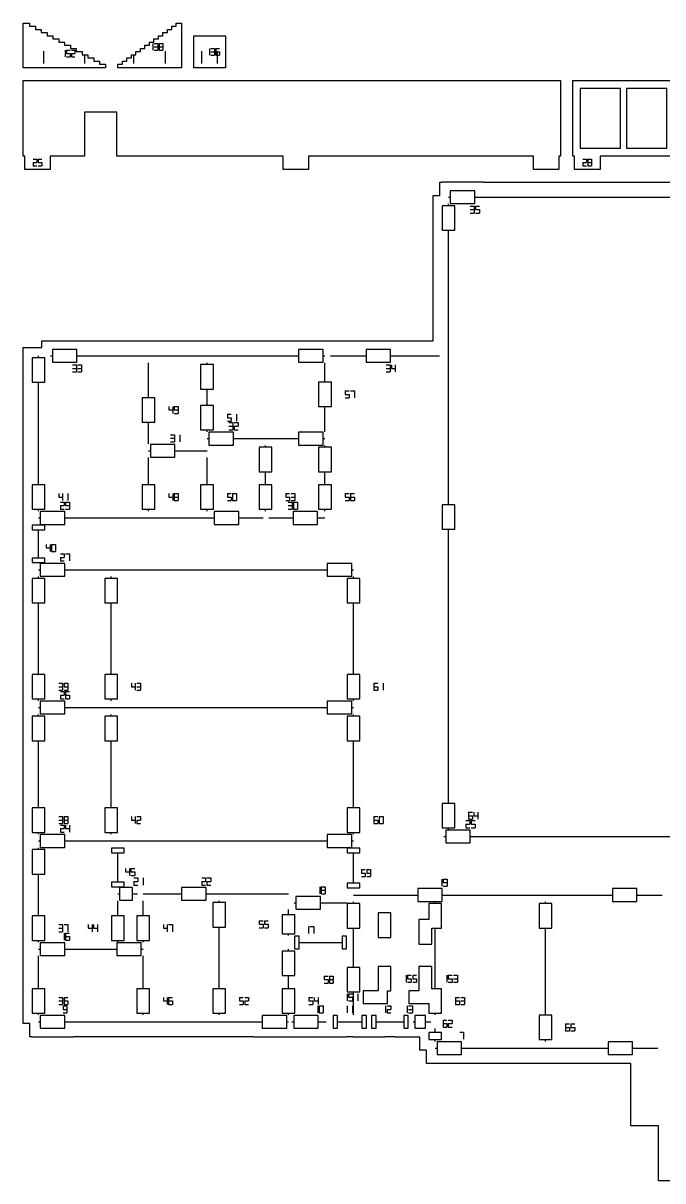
# Model space of a CAD drawing. Header units: millimetres. Extents: x 8 to 598, y 8 to 294.
# Drawn here: x 8 to 162.4, y 14.4 to 293.7 of the extents above; entities that cross this region are included whole.
import ezdxf

# ---------------------------------------------------------------- set-up
doc = ezdxf.new("R2010")
doc.units = ezdxf.units.MM
for name, color, linetype in [('CUT', 1, 'Continuous'), ('ENGRAVE', 5, 'Continuous'), ('LABELS', 8, 'Continuous')]:
    doc.layers.add(name, color=color, linetype=linetype)

msp = doc.modelspace()

# ---------------------------------------------------------------- linework, layer by layer
at = {"layer": 'CUT'}
for points in [[(8, 282.89), (8, 293.71), (9.56, 293.71), (9.56, 292.94), (10.97, 292.94), (10.97, 292.18), (12.37, 292.18), (12.37, 291.42), (13.78, 291.42), (13.78, 290.66), (15.19, 290.66), (15.19, 289.9), (16.6, 289.9), (16.6, 289.13), (18.01, 289.13), (18.01, 288.37), (19.42, 288.37), (19.42, 287.61), (20.82, 287.61), (20.82, 286.85), (22.23, 286.85), (22.23, 286.09), (23.64, 286.09), (23.64, 285.32), (25.05, 285.32), (25.05, 284.56), (26.46, 284.56), (26.46, 283.8), (27.87, 283.8), (27.87, 282.89)], [(31.95, 283.8), (31.95, 284.56), (33.04, 284.56), (33.04, 285.32), (34.12, 285.32), (34.12, 286.09), (35.21, 286.09), (35.21, 286.85), (36.29, 286.85), (36.29, 287.61), (37.37, 287.61), (37.37, 288.37), (38.46, 288.37), (38.46, 289.13), (39.54, 289.13), (39.54, 289.9), (40.63, 289.9), (40.63, 290.66), (41.71, 290.66), (41.71, 291.42), (42.8, 291.42), (42.8, 292.18), (43.88, 292.18), (43.88, 292.94), (44.97, 292.94), (44.97, 293.71), (46.2, 293.71), (46.2, 282.89), (30.87, 282.89), (30.87, 283.8)], [(56.81, 282.89), (49.2, 282.89), (49.2, 290.66), (56.81, 290.66)], [(137.68, 261.58), (137.28, 261.58), (137.28, 258.4), (131.13, 258.4), (131.13, 261.58), (76.89, 261.58), (76.89, 258.4), (70.74, 258.4), (70.74, 261.58), (30.61, 261.58), (30.61, 272.25), (22.78, 272.25), (22.78, 261.58), (14.55, 261.58), (14.55, 258.4), (8.4, 258.4), (8.4, 261.58), (8, 261.58), (8, 279.89), (137.68, 279.89)], [(220.88, 279.89), (220.88, 261.58), (220.48, 261.58), (220.48, 258.4), (214.33, 258.4), (214.33, 261.58), (147.23, 261.58), (147.23, 258.4), (141.08, 258.4), (141.08, 261.58), (140.68, 261.58), (140.68, 279.89)], [(152.14, 277.94), (142.43, 277.94), (142.43, 263.53), (152.14, 263.53)], [(163.31, 263.53), (163.31, 277.94), (153.59, 277.94), (153.59, 263.53)], [(111.08, 253.25), (111.08, 250.18), (116.98, 250.18), (116.98, 253.25)], [(112.17, 249.63), (109.09, 249.63), (109.09, 243.73), (112.17, 243.73)], [(13.23, 212.97), (10.15, 212.97), (10.15, 207.07), (13.23, 207.07)], [(15.06, 214.95), (15.06, 211.88), (20.96, 211.88), (20.96, 214.95)], [(74.49, 214.95), (74.49, 211.88), (80.39, 211.88), (80.39, 214.95)], [(90.76, 214.95), (90.76, 211.88), (96.66, 211.88), (96.66, 214.95)], [(53.92, 211.33), (50.84, 211.33), (50.84, 205.43), (53.92, 205.43)], [(82.38, 207.1), (79.3, 207.1), (79.3, 201.2), (82.38, 201.2)], [(36.75, 203.33), (36.75, 197.43), (39.82, 197.43), (39.82, 203.33)], [(50.84, 201.46), (50.84, 195.56), (53.92, 195.56), (53.92, 201.46)], [(58.73, 195.01), (52.83, 195.01), (52.83, 191.93), (58.73, 191.93)], [(74.49, 195.01), (74.49, 191.93), (80.39, 191.93), (80.39, 195.01)], [(38.73, 192.08), (38.73, 189), (44.63, 189), (44.63, 192.08)], [(64.94, 191.38), (64.94, 185.48), (68.01, 185.48), (68.01, 191.38)], [(79.3, 191.38), (79.3, 185.48), (82.38, 185.48), (82.38, 191.38)], [(10.15, 182.31), (10.15, 176.41), (13.23, 176.41), (13.23, 182.31)], [(39.82, 182.31), (36.75, 182.31), (36.75, 176.41), (39.82, 176.41)], [(53.92, 182.31), (50.84, 182.31), (50.84, 176.41), (53.92, 176.41)], [(68.01, 182.31), (64.94, 182.31), (64.94, 176.41), (68.01, 176.41)], [(82.38, 182.31), (79.3, 182.31), (79.3, 176.41), (82.38, 176.41)], [(109.09, 177.53), (109.09, 171.63), (112.17, 171.63), (112.17, 177.53)], [(12.14, 175.86), (12.14, 172.78), (18.04, 172.78), (18.04, 175.86)], [(54.12, 175.86), (54.12, 172.78), (60.02, 172.78), (60.02, 175.86)], [(73.14, 175.86), (73.14, 172.78), (79.04, 172.78), (79.04, 175.86)], [(10.15, 172.58), (10.15, 171.48), (13.23, 171.48), (13.23, 172.58)], [(13.23, 164.66), (10.15, 164.66), (10.15, 163.56), (13.23, 163.56)], [(18.04, 163.36), (12.14, 163.36), (12.14, 160.28), (18.04, 160.28)], [(81.4, 163.36), (81.4, 160.28), (87.3, 160.28), (87.3, 163.36)], [(10.15, 159.73), (10.15, 153.83), (13.23, 153.83), (13.23, 159.73)], [(27.7, 159.73), (27.7, 153.83), (30.78, 153.83), (30.78, 159.73)], [(89.29, 159.73), (86.22, 159.73), (86.22, 153.83), (89.29, 153.83)], [(10.15, 136.56), (10.15, 130.66), (13.23, 130.66), (13.23, 136.56)], [(27.7, 136.56), (27.7, 130.66), (30.78, 130.66), (30.78, 136.56)], [(89.29, 136.56), (86.22, 136.56), (86.22, 130.66), (89.29, 130.66)], [(12.14, 130.11), (12.14, 127.03), (18.04, 127.03), (18.04, 130.11)], [(81.4, 130.11), (81.4, 127.03), (87.3, 127.03), (87.3, 130.11)], [(10.15, 126.48), (10.15, 120.58), (13.23, 120.58), (13.23, 126.48)], [(27.7, 126.48), (27.7, 120.58), (30.78, 120.58), (30.78, 126.48)], [(86.22, 126.48), (86.22, 120.58), (89.29, 120.58), (89.29, 126.48)], [(13.23, 104.38), (10.15, 104.38), (10.15, 98.48), (13.23, 98.48)], [(30.78, 104.38), (27.7, 104.38), (27.7, 98.48), (30.78, 98.48)], [(86.22, 104.38), (86.22, 98.48), (89.29, 98.48), (89.29, 104.38)], [(112.17, 105.44), (109.09, 105.44), (109.09, 99.54), (112.17, 99.54)], [(12.14, 97.93), (12.14, 94.85), (18.04, 94.85), (18.04, 97.93)], [(81.4, 97.93), (81.4, 94.85), (87.3, 94.85), (87.3, 97.93)], [(110.01, 98.99), (110.01, 95.92), (115.91, 95.92), (115.91, 98.99)], [(10.15, 94.3), (10.15, 88.4), (13.23, 88.4), (13.23, 94.3)], [(29.3, 94.65), (29.3, 93.55), (32.37, 93.55), (32.37, 94.65)], [(86.22, 94.65), (86.22, 93.55), (89.29, 93.55), (89.29, 94.65)], [(29.3, 86.46), (29.3, 85.36), (32.37, 85.36), (32.37, 86.46)], [(31.29, 85.16), (31.29, 82.09), (34.37, 82.09), (34.37, 85.16)], [(46.25, 85.16), (46.25, 82.09), (52.15, 82.09), (52.15, 85.16)], [(86.22, 86.19), (86.22, 85.09), (89.29, 85.09), (89.29, 86.19)], [(109.14, 84.89), (103.24, 84.89), (103.24, 81.82), (109.14, 81.82)], [(156.14, 84.89), (150.24, 84.89), (150.24, 81.82), (156.14, 81.82)], [(53.77, 81.54), (53.77, 75.64), (56.84, 75.64), (56.84, 81.54)], [(73.84, 83.03), (73.84, 79.96), (79.74, 79.96), (79.74, 83.03)], [(89.29, 81.27), (86.22, 81.27), (86.22, 75.37), (89.29, 75.37)], [(108.97, 81.27), (105.9, 81.27), (105.9, 77.41), (103.53, 77.41), (103.53, 71.51), (106.6, 71.51), (106.6, 75.37), (108.97, 75.37)], [(132.5, 81.27), (132.5, 75.37), (135.57, 75.37), (135.57, 81.27)], [(13.23, 78.31), (10.15, 78.31), (10.15, 72.41), (13.23, 72.41)], [(29.3, 78.31), (29.3, 72.41), (32.37, 72.41), (32.37, 78.31)], [(38.49, 78.31), (35.42, 78.31), (35.42, 72.41), (38.49, 72.41)], [(73.6, 78.61), (70.52, 78.61), (70.52, 74.01), (73.6, 74.01)], [(93.67, 79.03), (93.67, 73.13), (96.74, 73.13), (96.74, 79.03)], [(73.49, 73.46), (73.49, 70.38), (74.59, 70.38), (74.59, 73.46)], [(84.96, 73.46), (84.96, 70.38), (86.06, 70.38), (86.06, 73.46)], [(12.14, 71.86), (12.14, 68.79), (18.04, 68.79), (18.04, 71.86)], [(30.6, 71.86), (30.6, 68.79), (36.5, 68.79), (36.5, 71.86)], [(70.52, 69.83), (70.52, 63.93), (73.6, 63.93), (73.6, 69.83)], [(86.22, 65.89), (86.22, 59.99), (89.29, 59.99), (89.29, 65.89)], [(96.74, 60.21), (96.74, 66.11), (93.67, 66.11), (93.67, 60.22), (90.07, 60.22), (90.07, 57.15), (95.97, 57.15), (95.97, 60.21)], [(101.12, 60.22), (101.12, 57.15), (105.9, 57.15), (105.9, 54.86), (108.97, 54.86), (108.97, 60.76), (106.6, 60.76), (106.6, 66.11), (103.53, 66.11), (103.53, 60.22)], [(10.15, 60.76), (10.15, 54.86), (13.23, 54.86), (13.23, 60.76)], [(35.42, 60.76), (35.42, 54.86), (38.49, 54.86), (38.49, 60.76)], [(53.77, 60.76), (53.77, 54.86), (56.84, 54.86), (56.84, 60.76)], [(73.6, 60.76), (70.52, 60.76), (70.52, 54.86), (73.6, 54.86)], [(12.14, 54.31), (12.14, 51.23), (18.04, 51.23), (18.04, 54.31)], [(65.71, 54.31), (65.71, 51.23), (71.61, 51.23), (71.61, 54.31)], [(73.31, 54.31), (73.31, 51.23), (79.21, 51.23), (79.21, 54.31)], [(82.8, 54.31), (82.8, 51.23), (83.9, 51.23), (83.9, 54.31)], [(89.75, 54.31), (89.75, 51.23), (90.85, 51.23), (90.85, 54.31)], [(92.11, 54.31), (92.11, 51.23), (93.21, 51.23), (93.21, 54.31)], [(100.95, 54.31), (99.85, 54.31), (99.85, 51.23), (100.95, 51.23)], [(102.57, 54.31), (102.57, 51.23), (105.12, 51.23), (105.12, 54.31)], [(132.5, 54.37), (132.5, 48.47), (135.57, 48.47), (135.57, 54.37)], [(105.9, 50.17), (105.9, 48.47), (108.97, 48.47), (108.97, 50.17)], [(113.79, 47.92), (107.89, 47.92), (107.89, 44.85), (113.79, 44.85)], [(155.08, 47.92), (149.18, 47.92), (149.18, 44.85), (155.08, 44.85)]]:
    msp.add_lwpolyline(points, close=True, dxfattribs=at)
msp.add_lwpolyline([(177.71, 14.4), (161.35, 14.4), (161.35, 27.69), (154.7, 27.69), (154.7, 42.7), (147.03, 42.7), (147.03, 42.72), (115.94, 42.72), (115.94, 42.7), (105.74, 42.7), (105.74, 42.72), (105.36, 42.72), (105.36, 45.95), (103.77, 45.95), (103.77, 46.32), (103.75, 46.32), (103.75, 49.08), (97.7, 49.08), (97.7, 49.11), (95.36, 49.11), (95.36, 49.08), (87.6, 49.08), (87.6, 49.11), (86.05, 49.11), (86.05, 49.08), (63.56, 49.08), (63.56, 49.11), (20.19, 49.11), (20.19, 49.08), (9.99, 49.08), (9.99, 49.11), (9.61, 49.11), (9.61, 52.33), (8.03, 52.33), (8.03, 52.71), (8, 52.71), (8, 62.91), (8.03, 62.91), (8.03, 70.26), (8, 70.26), (8, 80.46), (8.03, 80.46), (8.03, 86.25), (8, 86.25), (8, 96.33), (8, 96.45), (8, 106.53), (8.03, 106.53), (8.03, 118.43), (8, 118.43), (8, 128.51), (8, 128.63), (8, 138.71), (8.03, 138.71), (8.03, 151.68), (8, 151.68), (8, 166.81), (8.03, 166.81), (8.03, 169.33), (8, 169.33), (8, 184.46), (8.03, 184.46), (8.03, 204.92), (8, 204.92), (8, 215.12), (8.03, 215.12), (8.03, 215.49), (12.54, 215.49), (12.54, 217.08), (12.91, 217.08), (12.91, 217.1), (23.11, 217.1), (23.11, 217.08), (72.34, 217.08), (72.34, 217.1), (82.54, 217.1), (82.54, 217.08), (88.61, 217.08), (88.61, 217.1), (98.81, 217.1), (98.81, 217.08), (106.97, 217.08), (106.97, 241.58), (106.94, 241.58), (106.94, 251.78), (106.97, 251.78), (106.97, 252.15), (108.55, 252.15), (108.55, 255.38), (108.93, 255.38), (108.93, 255.4), (119.13, 255.4), (119.13, 255.38), (169.36, 255.38)], dxfattribs=at)
at = {"layer": 'ENGRAVE'}
for points in [[(13, 283.96), (13, 286.96)], [(22.86, 283.96), (22.86, 286.01)], [(34.74, 283.96), (34.74, 286.01)], [(42.33, 283.96), (42.33, 286.96)], [(51.14, 283.96), (51.14, 286.96)], [(54.87, 283.96), (54.87, 286.96)], [(110.63, 251.72), (111, 251.72)], [(117.05, 251.72), (171.44, 251.72)], [(110.63, 249.7), (110.63, 250.08)], [(110.63, 177.61), (110.63, 243.65)], [(11.69, 213.04), (11.69, 213.42)], [(14.61, 213.42), (14.99, 213.42)], [(21.04, 213.42), (74.41, 213.42)], [(80.46, 213.42), (80.84, 213.42)], [(82.17, 213.42), (90.68, 213.42)], [(96.73, 213.42), (108.5, 213.42)], [(38.28, 203.4), (38.28, 211.78)], [(52.38, 211.4), (52.38, 211.78)], [(80.84, 207.17), (80.84, 211.78)], [(11.69, 182.38), (11.69, 206.99)], [(52.38, 201.53), (52.38, 205.35)], [(80.84, 195.11), (80.84, 201.12)], [(38.28, 192.18), (38.28, 197.35)], [(52.38, 195.11), (52.38, 195.48)], [(52.38, 193.47), (52.76, 193.47)], [(58.81, 193.47), (74.41, 193.47)], [(80.46, 193.47), (80.84, 193.47)], [(38.28, 190.54), (38.66, 190.54)], [(44.71, 190.54), (52.38, 190.54)], [(66.48, 191.46), (66.48, 191.83)], [(80.84, 191.46), (80.84, 191.83)], [(38.28, 182.38), (38.28, 188.9)], [(52.38, 182.38), (52.38, 188.9)], [(66.48, 182.38), (66.48, 185.41)], [(80.84, 182.38), (80.84, 185.41)], [(11.69, 175.96), (11.69, 176.33)], [(38.28, 175.96), (38.28, 176.33)], [(52.38, 175.96), (52.38, 176.33)], [(66.48, 175.96), (66.48, 176.33)], [(80.84, 175.96), (80.84, 176.33)], [(11.69, 174.32), (12.06, 174.32)], [(18.11, 174.32), (54.04, 174.32)], [(60.09, 174.32), (65.95, 174.32)], [(67.27, 174.32), (73.06, 174.32)], [(79.11, 174.32), (80.84, 174.32)], [(11.69, 164.73), (11.69, 171.41)], [(110.63, 105.52), (110.63, 171.56)], [(11.69, 161.82), (12.06, 161.82)], [(11.69, 159.81), (11.69, 160.18)], [(18.11, 161.82), (81.33, 161.82)], [(29.24, 159.81), (29.24, 160.18)], [(87.38, 161.82), (87.75, 161.82)], [(87.75, 159.81), (87.75, 160.18)], [(11.69, 136.63), (11.69, 153.76)], [(29.24, 136.63), (29.24, 153.76)], [(87.75, 136.63), (87.75, 153.76)], [(11.69, 130.21), (11.69, 130.58)], [(11.69, 128.57), (12.06, 128.57)], [(18.11, 128.57), (81.33, 128.57)], [(29.24, 130.21), (29.24, 130.58)], [(87.38, 128.57), (87.75, 128.57)], [(87.75, 130.21), (87.75, 130.58)], [(11.69, 126.56), (11.69, 126.93)], [(29.24, 126.56), (29.24, 126.93)], [(87.75, 126.56), (87.75, 126.93)], [(11.69, 104.45), (11.69, 120.51)], [(29.24, 104.45), (29.24, 120.51)], [(87.75, 104.45), (87.75, 120.51)], [(11.69, 98.03), (11.69, 98.4)], [(29.24, 98.03), (29.24, 98.4)], [(87.75, 98.03), (87.75, 98.4)], [(110.63, 99.09), (110.63, 99.47)], [(11.69, 96.39), (12.06, 96.39)], [(18.11, 96.39), (81.33, 96.39)], [(87.38, 96.39), (87.75, 96.39)], [(109.56, 97.45), (109.94, 97.45)], [(115.99, 97.45), (172.28, 97.45)], [(11.69, 94.38), (11.69, 94.75)], [(30.84, 86.54), (30.84, 93.48)], [(87.75, 86.27), (87.75, 93.48)], [(11.69, 78.39), (11.69, 88.33)], [(30.84, 83.62), (31.21, 83.62)], [(30.84, 78.39), (30.84, 81.99)], [(34.45, 83.62), (35.62, 83.62)], [(36.95, 83.62), (46.18, 83.62)], [(36.95, 78.39), (36.95, 81.99)], [(52.23, 83.62), (72.06, 83.62)], [(55.31, 81.61), (55.31, 81.99)], [(73.39, 81.5), (73.77, 81.5)], [(79.82, 81.5), (86.16, 81.5)], [(87.75, 83.36), (103.17, 83.36)], [(87.75, 81.34), (87.75, 81.72)], [(107.44, 81.34), (107.44, 81.72)], [(109.22, 83.36), (150.16, 83.36)], [(134.03, 81.34), (134.03, 81.72)], [(156.21, 83.36), (162.23, 83.36)], [(72.06, 78.68), (72.06, 79.86)], [(55.31, 60.83), (55.31, 75.56)], [(72.06, 73.56), (72.06, 73.93)], [(87.75, 65.96), (87.75, 75.29)], [(107.44, 60.83), (107.44, 75.29)], [(134.03, 54.45), (134.03, 75.29)], [(11.69, 71.96), (11.69, 72.34)], [(11.69, 70.32), (12.06, 70.32)], [(18.11, 70.32), (30.53, 70.32)], [(30.84, 71.96), (30.84, 72.34)], [(36.58, 70.32), (36.95, 70.32)], [(36.95, 71.96), (36.95, 72.34)], [(72.06, 69.91), (72.06, 70.28)], [(74.67, 71.92), (84.88, 71.92)], [(11.69, 60.83), (11.69, 68.69)], [(36.95, 60.83), (36.95, 68.69)], [(72.06, 60.83), (72.06, 63.86)], [(87.75, 54.41), (87.75, 59.91)], [(11.69, 54.41), (11.69, 54.78)], [(36.95, 54.41), (36.95, 54.78)], [(55.31, 54.41), (55.31, 54.78)], [(72.06, 54.41), (72.06, 54.78)], [(107.44, 54.41), (107.44, 54.78)], [(11.69, 52.77), (12.06, 52.77)], [(18.11, 52.77), (65.64, 52.77)], [(71.69, 52.77), (72.06, 52.77)], [(72.86, 52.77), (73.24, 52.77)], [(79.29, 52.77), (81.11, 52.77)], [(83.98, 52.77), (89.67, 52.77)], [(93.29, 52.77), (99.78, 52.77)], [(102.12, 52.77), (102.49, 52.77)], [(105.2, 52.77), (106.37, 52.77)], [(107.44, 50.25), (107.44, 51.13)], [(107.44, 48.02), (107.44, 48.4)], [(134.03, 48.02), (134.03, 48.4)], [(107.44, 46.39), (107.81, 46.39)], [(113.86, 46.39), (149.11, 46.39)], [(155.16, 46.39), (161.16, 46.39)]]:
    msp.add_lwpolyline(points, dxfattribs=at)
at = {"layer": 'LABELS'}
for points in [[(39.29, 288.76), (39.29, 287.96)], [(39.29, 287.96), (39.29, 287.16)], [(39.61, 288.76), (40.49, 288.76)], [(39.61, 287.96), (40.49, 287.96)], [(40.49, 288.76), (40.49, 287.96)], [(40.49, 287.96), (40.49, 287.16)], [(40.81, 288.76), (41.69, 288.76)], [(40.81, 288.76), (40.81, 287.96)], [(40.81, 287.96), (40.81, 287.16)], [(40.81, 287.96), (41.69, 287.96)], [(41.69, 288.76), (41.69, 287.96)], [(41.69, 287.96), (41.69, 287.16)], [(18.11, 287.16), (18.11, 286.36)], [(18.11, 286.36), (18.11, 285.56)], [(18.43, 287.16), (19.31, 287.16)], [(18.43, 287.16), (18.43, 286.36)], [(18.43, 286.36), (19.31, 286.36)], [(18.43, 285.56), (19.31, 285.56)], [(19.31, 286.36), (19.31, 285.56)], [(19.63, 287.16), (20.51, 287.16)], [(19.63, 286.36), (20.51, 286.36)], [(19.63, 286.36), (19.63, 285.56)], [(19.63, 285.56), (20.51, 285.56)], [(20.51, 287.16), (20.51, 286.36)], [(39.61, 287.16), (40.49, 287.16)], [(40.81, 287.16), (41.69, 287.16)], [(52.99, 287.57), (52.99, 286.77)], [(52.99, 286.77), (52.99, 285.97)], [(53.31, 287.57), (54.19, 287.57)], [(53.31, 286.77), (54.19, 286.77)], [(53.31, 285.97), (54.19, 285.97)], [(54.19, 287.57), (54.19, 286.77)], [(54.19, 286.77), (54.19, 285.97)], [(54.51, 287.57), (55.39, 287.57)], [(54.51, 287.57), (54.51, 286.77)], [(54.51, 286.77), (55.39, 286.77)], [(54.51, 286.77), (54.51, 285.97)], [(54.51, 285.97), (55.39, 285.97)], [(55.39, 286.77), (55.39, 285.97)], [(10.43, 260.87), (11.31, 260.87)], [(10.43, 260.07), (11.31, 260.07)], [(10.43, 260.07), (10.43, 259.27)], [(11.31, 260.87), (11.31, 260.07)], [(11.63, 260.87), (12.52, 260.87)], [(11.63, 260.87), (11.63, 260.07)], [(11.63, 260.07), (12.52, 260.07)], [(12.52, 260.07), (12.52, 259.27)], [(143.11, 260.87), (143.99, 260.87)], [(143.11, 260.07), (143.99, 260.07)], [(143.11, 260.07), (143.11, 259.27)], [(143.99, 260.87), (143.99, 260.07)], [(144.31, 260.87), (145.19, 260.87)], [(144.31, 260.87), (144.31, 260.07)], [(144.31, 260.07), (144.31, 259.27)], [(144.31, 260.07), (145.19, 260.07)], [(145.19, 260.87), (145.19, 260.07)], [(145.19, 260.07), (145.19, 259.27)], [(10.43, 259.27), (11.31, 259.27)], [(11.63, 259.27), (12.52, 259.27)], [(143.11, 259.27), (143.99, 259.27)], [(144.31, 259.27), (145.19, 259.27)], [(115.92, 249.57), (116.86, 249.57)], [(115.92, 248.72), (116.86, 248.72)], [(116.86, 249.57), (116.86, 248.72)], [(116.86, 248.72), (116.86, 247.87)], [(117.2, 249.57), (118.13, 249.57)], [(117.2, 249.57), (117.2, 248.72)], [(117.2, 248.72), (118.13, 248.72)], [(118.13, 248.72), (118.13, 247.87)], [(115.92, 247.87), (116.86, 247.87)], [(117.2, 247.87), (118.13, 247.87)], [(19.91, 211.27), (20.84, 211.27)], [(19.91, 210.42), (20.84, 210.42)], [(19.91, 209.57), (20.84, 209.57)], [(20.84, 211.27), (20.84, 210.42)], [(20.84, 210.42), (20.84, 209.57)], [(21.18, 211.27), (22.12, 211.27)], [(21.18, 210.42), (22.12, 210.42)], [(21.18, 209.57), (22.12, 209.57)], [(22.12, 211.27), (22.12, 210.42)], [(22.12, 210.42), (22.12, 209.57)], [(95.6, 211.27), (96.54, 211.27)], [(95.6, 210.42), (96.54, 210.42)], [(95.6, 209.57), (96.54, 209.57)], [(96.54, 211.27), (96.54, 210.42)], [(96.54, 210.42), (96.54, 209.57)], [(96.88, 211.27), (96.88, 210.42)], [(96.88, 210.42), (97.81, 210.42)], [(97.81, 211.27), (97.81, 210.42)], [(97.81, 210.42), (97.81, 209.57)], [(85.73, 205), (86.67, 205)], [(85.73, 205), (85.73, 204.15)], [(85.73, 204.15), (86.67, 204.15)], [(86.67, 204.15), (86.67, 203.3)], [(87.01, 205), (87.94, 205)], [(87.94, 205), (87.94, 204.15)], [(87.94, 204.15), (87.94, 203.3)], [(43.18, 201.23), (43.18, 200.38)], [(44.11, 201.23), (44.11, 200.38)], [(44.45, 201.23), (45.39, 201.23)], [(44.45, 201.23), (44.45, 200.38)], [(45.39, 201.23), (45.39, 200.38)], [(85.73, 203.3), (86.67, 203.3)], [(43.18, 200.38), (44.11, 200.38)], [(44.11, 200.38), (44.11, 199.53)], [(44.45, 200.38), (45.39, 200.38)], [(44.45, 199.53), (45.39, 199.53)], [(45.39, 200.38), (45.39, 199.53)], [(57.28, 199.36), (58.21, 199.36)], [(57.28, 199.36), (57.28, 198.51)], [(57.28, 198.51), (58.21, 198.51)], [(58.21, 198.51), (58.21, 197.66)], [(59.49, 199.36), (59.49, 198.51)], [(59.49, 198.51), (59.49, 197.66)], [(57.28, 197.66), (58.21, 197.66)], [(57.68, 197.32), (58.61, 197.32)], [(57.68, 196.47), (58.61, 196.47)], [(57.68, 195.62), (58.61, 195.62)], [(58.61, 197.32), (58.61, 196.47)], [(58.61, 196.47), (58.61, 195.62)], [(58.95, 197.32), (59.89, 197.32)], [(58.95, 196.47), (59.89, 196.47)], [(58.95, 196.47), (58.95, 195.62)], [(58.95, 195.62), (59.89, 195.62)], [(59.89, 197.32), (59.89, 196.47)], [(43.58, 194.39), (44.51, 194.39)], [(43.58, 193.54), (44.51, 193.54)], [(44.51, 194.39), (44.51, 193.54)], [(44.51, 193.54), (44.51, 192.69)], [(45.79, 194.39), (45.79, 193.54)], [(45.79, 193.54), (45.79, 192.69)], [(43.58, 192.69), (44.51, 192.69)], [(16.58, 180.21), (16.58, 179.36)], [(16.58, 179.36), (17.52, 179.36)], [(17.52, 180.21), (17.52, 179.36)], [(17.52, 179.36), (17.52, 178.51)], [(18.79, 180.21), (18.79, 179.36)], [(18.79, 179.36), (18.79, 178.51)], [(43.18, 180.21), (43.18, 179.36)], [(43.18, 179.36), (44.11, 179.36)], [(44.11, 180.21), (44.11, 179.36)], [(44.11, 179.36), (44.11, 178.51)], [(44.45, 180.21), (45.39, 180.21)], [(44.45, 180.21), (44.45, 179.36)], [(44.45, 179.36), (44.45, 178.51)], [(44.45, 179.36), (45.39, 179.36)], [(45.39, 180.21), (45.39, 179.36)], [(45.39, 179.36), (45.39, 178.51)], [(57.28, 180.21), (58.21, 180.21)], [(57.28, 180.21), (57.28, 179.36)], [(57.28, 179.36), (58.21, 179.36)], [(58.21, 179.36), (58.21, 178.51)], [(58.55, 180.21), (59.49, 180.21)], [(58.55, 180.21), (58.55, 179.36)], [(58.55, 179.36), (58.55, 178.51)], [(59.49, 180.21), (59.49, 179.36)], [(59.49, 179.36), (59.49, 178.51)], [(71.37, 180.21), (72.31, 180.21)], [(71.37, 180.21), (71.37, 179.36)], [(71.37, 179.36), (72.31, 179.36)], [(72.31, 179.36), (72.31, 178.51)], [(72.65, 180.21), (73.58, 180.21)], [(72.65, 179.36), (73.58, 179.36)], [(73.58, 180.21), (73.58, 179.36)], [(73.58, 179.36), (73.58, 178.51)], [(85.73, 180.21), (86.67, 180.21)], [(85.73, 180.21), (85.73, 179.36)], [(85.73, 179.36), (86.67, 179.36)], [(86.67, 179.36), (86.67, 178.51)], [(87.01, 180.21), (87.94, 180.21)], [(87.01, 180.21), (87.01, 179.36)], [(87.01, 179.36), (87.94, 179.36)], [(87.01, 179.36), (87.01, 178.51)], [(87.94, 179.36), (87.94, 178.51)], [(16.98, 178.17), (17.92, 178.17)], [(16.98, 177.32), (17.92, 177.32)], [(16.98, 177.32), (16.98, 176.47)], [(16.98, 176.47), (17.92, 176.47)], [(17.92, 178.17), (17.92, 177.32)], [(18.26, 178.17), (19.19, 178.17)], [(18.26, 178.17), (18.26, 177.32)], [(18.26, 177.32), (19.19, 177.32)], [(18.26, 176.47), (19.19, 176.47)], [(19.19, 178.17), (19.19, 177.32)], [(19.19, 177.32), (19.19, 176.47)], [(44.45, 178.51), (45.39, 178.51)], [(57.28, 178.51), (58.21, 178.51)], [(58.55, 178.51), (59.49, 178.51)], [(71.37, 178.51), (72.31, 178.51)], [(71.98, 178.17), (72.92, 178.17)], [(71.98, 177.32), (72.92, 177.32)], [(71.98, 176.47), (72.92, 176.47)], [(72.65, 178.51), (73.58, 178.51)], [(72.92, 178.17), (72.92, 177.32)], [(72.92, 177.32), (72.92, 176.47)], [(73.26, 178.17), (74.19, 178.17)], [(73.26, 178.17), (73.26, 177.32)], [(73.26, 177.32), (73.26, 176.47)], [(73.26, 176.47), (74.19, 176.47)], [(74.19, 178.17), (74.19, 177.32)], [(74.19, 177.32), (74.19, 176.47)], [(85.73, 178.51), (86.67, 178.51)], [(87.01, 178.51), (87.94, 178.51)], [(13.58, 167.96), (13.58, 167.11)], [(14.52, 167.96), (14.52, 167.11)], [(14.86, 167.96), (15.79, 167.96)], [(14.86, 167.96), (14.86, 167.11)], [(15.79, 167.96), (15.79, 167.11)], [(13.58, 167.11), (14.52, 167.11)], [(14.52, 167.11), (14.52, 166.26)], [(14.86, 167.11), (14.86, 166.26)], [(14.86, 166.26), (15.79, 166.26)], [(15.79, 167.11), (15.79, 166.26)], [(16.98, 165.67), (17.92, 165.67)], [(16.98, 164.82), (17.92, 164.82)], [(16.98, 164.82), (16.98, 163.97)], [(17.92, 165.67), (17.92, 164.82)], [(18.26, 165.67), (19.19, 165.67)], [(19.19, 165.67), (19.19, 164.82)], [(19.19, 164.82), (19.19, 163.97)], [(16.98, 163.97), (17.92, 163.97)], [(16.58, 134.46), (17.52, 134.46)], [(17.52, 134.46), (17.52, 133.61)], [(17.86, 134.46), (18.79, 134.46)], [(17.86, 134.46), (17.86, 133.61)], [(18.79, 134.46), (18.79, 133.61)], [(34.14, 134.46), (34.14, 133.61)], [(35.07, 134.46), (35.07, 133.61)], [(35.41, 134.46), (36.35, 134.46)], [(36.35, 134.46), (36.35, 133.61)], [(92.65, 134.46), (93.58, 134.46)], [(92.65, 134.46), (92.65, 133.61)], [(94.86, 134.46), (94.86, 133.61)], [(16.58, 133.61), (17.52, 133.61)], [(16.58, 132.76), (17.52, 132.76)], [(16.98, 132.42), (17.92, 132.42)], [(16.98, 131.57), (17.92, 131.57)], [(16.98, 131.57), (16.98, 130.72)], [(17.52, 133.61), (17.52, 132.76)], [(17.86, 133.61), (18.79, 133.61)], [(17.86, 132.76), (18.79, 132.76)], [(17.92, 132.42), (17.92, 131.57)], [(18.26, 132.42), (19.19, 132.42)], [(18.26, 132.42), (18.26, 131.57)], [(18.26, 131.57), (19.19, 131.57)], [(18.26, 131.57), (18.26, 130.72)], [(18.79, 133.61), (18.79, 132.76)], [(19.19, 131.57), (19.19, 130.72)], [(34.14, 133.61), (35.07, 133.61)], [(35.07, 133.61), (35.07, 132.76)], [(35.41, 133.61), (36.35, 133.61)], [(35.41, 132.76), (36.35, 132.76)], [(36.35, 133.61), (36.35, 132.76)], [(92.65, 133.61), (93.58, 133.61)], [(92.65, 133.61), (92.65, 132.76)], [(92.65, 132.76), (93.58, 132.76)], [(93.58, 133.61), (93.58, 132.76)], [(94.86, 133.61), (94.86, 132.76)], [(16.98, 130.72), (17.92, 130.72)], [(18.26, 130.72), (19.19, 130.72)], [(16.58, 102.28), (17.52, 102.28)], [(16.58, 101.43), (17.52, 101.43)], [(16.58, 100.58), (17.52, 100.58)], [(17.52, 102.28), (17.52, 101.43)], [(17.52, 101.43), (17.52, 100.58)], [(17.86, 102.28), (18.79, 102.28)], [(17.86, 102.28), (17.86, 101.43)], [(17.86, 101.43), (17.86, 100.58)], [(17.86, 101.43), (18.79, 101.43)], [(17.86, 100.58), (18.79, 100.58)], [(18.79, 102.28), (18.79, 101.43)], [(18.79, 101.43), (18.79, 100.58)], [(34.14, 102.28), (34.14, 101.43)], [(34.14, 101.43), (35.07, 101.43)], [(35.07, 102.28), (35.07, 101.43)], [(35.07, 101.43), (35.07, 100.58)], [(35.41, 102.28), (36.35, 102.28)], [(35.41, 101.43), (36.35, 101.43)], [(35.41, 101.43), (35.41, 100.58)], [(35.41, 100.58), (36.35, 100.58)], [(36.35, 102.28), (36.35, 101.43)], [(92.65, 102.28), (93.58, 102.28)], [(92.65, 102.28), (92.65, 101.43)], [(92.65, 101.43), (93.58, 101.43)], [(92.65, 101.43), (92.65, 100.58)], [(92.65, 100.58), (93.58, 100.58)], [(93.58, 101.43), (93.58, 100.58)], [(93.92, 102.28), (94.86, 102.28)], [(93.92, 102.28), (93.92, 101.43)], [(93.92, 101.43), (93.92, 100.58)], [(93.92, 100.58), (94.86, 100.58)], [(94.86, 102.28), (94.86, 101.43)], [(94.86, 101.43), (94.86, 100.58)], [(114.86, 101.3), (115.79, 101.3)], [(115.52, 103.34), (116.46, 103.34)], [(115.52, 103.34), (115.52, 102.49)], [(115.52, 102.49), (116.46, 102.49)], [(115.52, 102.49), (115.52, 101.64)], [(115.52, 101.64), (116.46, 101.64)], [(115.79, 101.3), (115.79, 100.45)], [(116.13, 101.3), (117.07, 101.3)], [(116.13, 101.3), (116.13, 100.45)], [(116.46, 102.49), (116.46, 101.64)], [(116.8, 103.34), (116.8, 102.49)], [(116.8, 102.49), (117.73, 102.49)], [(117.73, 103.34), (117.73, 102.49)], [(117.73, 102.49), (117.73, 101.64)], [(16.98, 100.24), (17.92, 100.24)], [(16.98, 99.39), (17.92, 99.39)], [(16.98, 99.39), (16.98, 98.54)], [(16.98, 98.54), (17.92, 98.54)], [(17.92, 100.24), (17.92, 99.39)], [(18.26, 100.24), (18.26, 99.39)], [(18.26, 99.39), (19.19, 99.39)], [(19.19, 100.24), (19.19, 99.39)], [(19.19, 99.39), (19.19, 98.54)], [(114.86, 100.45), (115.79, 100.45)], [(114.86, 100.45), (114.86, 99.6)], [(114.86, 99.6), (115.79, 99.6)], [(116.13, 100.45), (117.07, 100.45)], [(116.13, 99.6), (117.07, 99.6)], [(117.07, 100.45), (117.07, 99.6)], [(32.73, 89.76), (32.73, 88.91)], [(33.67, 89.76), (33.67, 88.91)], [(34.01, 89.76), (34.94, 89.76)], [(34.01, 89.76), (34.01, 88.91)], [(89.65, 89.49), (90.58, 89.49)], [(89.65, 89.49), (89.65, 88.64)], [(90.92, 89.49), (91.86, 89.49)], [(90.92, 89.49), (90.92, 88.64)], [(91.86, 89.49), (91.86, 88.64)], [(32.73, 88.91), (33.67, 88.91)], [(33.67, 88.91), (33.67, 88.06)], [(34.01, 88.91), (34.94, 88.91)], [(34.01, 88.06), (34.94, 88.06)], [(34.73, 87.47), (35.66, 87.47)], [(34.73, 86.62), (35.66, 86.62)], [(34.73, 86.62), (34.73, 85.77)], [(34.94, 88.91), (34.94, 88.06)], [(35.66, 87.47), (35.66, 86.62)], [(36.94, 87.47), (36.94, 86.62)], [(36.94, 86.62), (36.94, 85.77)], [(51.1, 87.47), (52.03, 87.47)], [(51.1, 86.62), (52.03, 86.62)], [(51.1, 86.62), (51.1, 85.77)], [(52.03, 87.47), (52.03, 86.62)], [(52.37, 87.47), (53.31, 87.47)], [(52.37, 86.62), (53.31, 86.62)], [(52.37, 86.62), (52.37, 85.77)], [(53.31, 87.47), (53.31, 86.62)], [(89.65, 88.64), (90.58, 88.64)], [(89.65, 87.79), (90.58, 87.79)], [(90.58, 88.64), (90.58, 87.79)], [(90.92, 88.64), (91.86, 88.64)], [(90.92, 87.79), (91.86, 87.79)], [(91.86, 88.64), (91.86, 87.79)], [(109.02, 87.21), (109.02, 86.36)], [(109.36, 87.21), (110.3, 87.21)], [(109.36, 87.21), (109.36, 86.36)], [(110.3, 87.21), (110.3, 86.36)], [(34.73, 85.77), (35.66, 85.77)], [(51.1, 85.77), (52.03, 85.77)], [(52.37, 85.77), (53.31, 85.77)], [(79.62, 85.35), (79.62, 84.5)], [(79.62, 84.5), (79.62, 83.65)], [(79.96, 85.35), (80.9, 85.35)], [(79.96, 85.35), (79.96, 84.5)], [(79.96, 84.5), (79.96, 83.65)], [(79.96, 84.5), (80.9, 84.5)], [(80.9, 85.35), (80.9, 84.5)], [(80.9, 84.5), (80.9, 83.65)], [(109.02, 86.36), (109.02, 85.51)], [(109.36, 86.36), (110.3, 86.36)], [(109.36, 85.51), (110.3, 85.51)], [(110.3, 86.36), (110.3, 85.51)], [(79.96, 83.65), (80.9, 83.65)], [(16.58, 76.21), (17.52, 76.21)], [(17.52, 76.21), (17.52, 75.36)], [(17.86, 76.21), (18.79, 76.21)], [(18.79, 76.21), (18.79, 75.36)], [(23.73, 76.21), (23.73, 75.36)], [(24.67, 76.21), (24.67, 75.36)], [(25.01, 76.21), (25.01, 75.36)], [(25.94, 76.21), (25.94, 75.36)], [(41.85, 76.21), (41.85, 75.36)], [(42.78, 76.21), (42.78, 75.36)], [(43.12, 76.21), (44.06, 76.21)], [(44.06, 76.21), (44.06, 75.36)], [(64.96, 77.16), (65.89, 77.16)], [(64.96, 77.16), (64.96, 76.31)], [(64.96, 76.31), (65.89, 76.31)], [(64.96, 75.46), (65.89, 75.46)], [(65.89, 76.31), (65.89, 75.46)], [(66.23, 77.16), (67.17, 77.16)], [(66.23, 77.16), (66.23, 76.31)], [(66.23, 76.31), (67.17, 76.31)], [(66.23, 75.46), (67.17, 75.46)], [(67.17, 76.31), (67.17, 75.46)], [(76.87, 75.77), (76.87, 74.92)], [(77.21, 75.77), (78.15, 75.77)], [(78.15, 75.77), (78.15, 74.92)], [(16.58, 75.36), (17.52, 75.36)], [(16.58, 74.51), (17.52, 74.51)], [(17.52, 75.36), (17.52, 74.51)], [(17.92, 74.17), (17.92, 73.32)], [(17.92, 73.32), (17.92, 72.47)], [(18.26, 74.17), (19.19, 74.17)], [(18.26, 74.17), (18.26, 73.32)], [(18.26, 73.32), (19.19, 73.32)], [(18.26, 73.32), (18.26, 72.47)], [(18.79, 75.36), (18.79, 74.51)], [(19.19, 73.32), (19.19, 72.47)], [(23.73, 75.36), (24.67, 75.36)], [(24.67, 75.36), (24.67, 74.51)], [(25.01, 75.36), (25.94, 75.36)], [(25.94, 75.36), (25.94, 74.51)], [(41.85, 75.36), (42.78, 75.36)], [(42.78, 75.36), (42.78, 74.51)], [(44.06, 75.36), (44.06, 74.51)], [(76.87, 74.92), (76.87, 74.07)], [(78.15, 74.92), (78.15, 74.07)], [(18.26, 72.47), (19.19, 72.47)], [(80.65, 63.79), (81.58, 63.79)], [(80.65, 63.79), (80.65, 62.94)], [(80.65, 62.94), (81.58, 62.94)], [(80.65, 62.09), (81.58, 62.09)], [(81.58, 62.94), (81.58, 62.09)], [(81.92, 63.79), (82.86, 63.79)], [(81.92, 63.79), (81.92, 62.94)], [(81.92, 62.94), (81.92, 62.09)], [(81.92, 62.94), (82.86, 62.94)], [(81.92, 62.09), (82.86, 62.09)], [(82.86, 63.79), (82.86, 62.94)], [(82.86, 62.94), (82.86, 62.09)], [(100.4, 64.01), (100.4, 63.16)], [(100.4, 63.16), (100.4, 62.31)], [(100.74, 64.01), (101.67, 64.01)], [(100.74, 64.01), (100.74, 63.16)], [(100.74, 63.16), (101.67, 63.16)], [(100.74, 62.31), (101.67, 62.31)], [(101.67, 63.16), (101.67, 62.31)], [(102.01, 64.01), (102.95, 64.01)], [(102.01, 64.01), (102.01, 63.16)], [(102.01, 63.16), (102.95, 63.16)], [(102.01, 62.31), (102.95, 62.31)], [(102.95, 63.16), (102.95, 62.31)], [(110.26, 64.01), (110.26, 63.16)], [(110.26, 63.16), (110.26, 62.31)], [(110.6, 64.01), (111.53, 64.01)], [(110.6, 64.01), (110.6, 63.16)], [(110.6, 63.16), (111.53, 63.16)], [(110.6, 62.31), (111.53, 62.31)], [(111.53, 63.16), (111.53, 62.31)], [(111.87, 64.01), (112.81, 64.01)], [(111.87, 63.16), (112.81, 63.16)], [(111.87, 62.31), (112.81, 62.31)], [(112.81, 64.01), (112.81, 63.16)], [(112.81, 63.16), (112.81, 62.31)], [(16.58, 58.66), (17.52, 58.66)], [(17.52, 58.66), (17.52, 57.81)], [(17.86, 58.66), (18.79, 58.66)], [(17.86, 58.66), (17.86, 57.81)], [(41.85, 58.66), (41.85, 57.81)], [(42.78, 58.66), (42.78, 57.81)], [(43.12, 58.66), (44.06, 58.66)], [(43.12, 58.66), (43.12, 57.81)], [(60.2, 58.66), (61.14, 58.66)], [(60.2, 58.66), (60.2, 57.81)], [(61.48, 58.66), (62.41, 58.66)], [(62.41, 58.66), (62.41, 57.81)], [(76.96, 58.66), (77.89, 58.66)], [(76.96, 58.66), (76.96, 57.81)], [(78.23, 58.66), (78.23, 57.81)], [(79.17, 58.66), (79.17, 57.81)], [(86.21, 59.54), (86.21, 58.69)], [(86.21, 58.69), (86.21, 57.84)], [(86.55, 59.54), (87.49, 59.54)], [(86.55, 59.54), (86.55, 58.69)], [(86.55, 58.69), (87.49, 58.69)], [(87.49, 58.69), (87.49, 57.84)], [(88.76, 59.54), (88.76, 58.69)], [(88.76, 58.69), (88.76, 57.84)], [(112.33, 58.66), (113.27, 58.66)], [(112.33, 58.66), (112.33, 57.81)], [(113.61, 58.66), (114.54, 58.66)], [(114.54, 58.66), (114.54, 57.81)], [(16.58, 57.81), (17.52, 57.81)], [(16.58, 56.96), (17.52, 56.96)], [(17.52, 57.81), (17.52, 56.96)], [(17.62, 56.62), (18.55, 56.62)], [(17.62, 56.62), (17.62, 55.77)], [(17.86, 57.81), (18.79, 57.81)], [(17.86, 57.81), (17.86, 56.96)], [(17.86, 56.96), (18.79, 56.96)], [(18.55, 56.62), (18.55, 55.77)], [(18.79, 57.81), (18.79, 56.96)], [(41.85, 57.81), (42.78, 57.81)], [(42.78, 57.81), (42.78, 56.96)], [(43.12, 57.81), (44.06, 57.81)], [(43.12, 57.81), (43.12, 56.96)], [(43.12, 56.96), (44.06, 56.96)], [(44.06, 57.81), (44.06, 56.96)], [(60.2, 57.81), (61.14, 57.81)], [(60.2, 56.96), (61.14, 56.96)], [(61.14, 57.81), (61.14, 56.96)], [(61.48, 57.81), (62.41, 57.81)], [(61.48, 57.81), (61.48, 56.96)], [(61.48, 56.96), (62.41, 56.96)], [(76.96, 57.81), (77.89, 57.81)], [(76.96, 56.96), (77.89, 56.96)], [(77.89, 57.81), (77.89, 56.96)], [(78.23, 57.81), (79.17, 57.81)], [(79.09, 56.62), (79.09, 55.77)], [(79.17, 57.81), (79.17, 56.96)], [(79.43, 56.62), (80.37, 56.62)], [(79.43, 56.62), (79.43, 55.77)], [(80.37, 56.62), (80.37, 55.77)], [(86.18, 56.62), (86.18, 55.77)], [(86.55, 57.84), (87.49, 57.84)], [(87.46, 56.62), (87.46, 55.77)], [(95.49, 56.62), (95.49, 55.77)], [(95.83, 56.62), (96.77, 56.62)], [(96.77, 56.62), (96.77, 55.77)], [(100.67, 56.62), (100.67, 55.77)], [(101.01, 56.62), (101.95, 56.62)], [(101.95, 56.62), (101.95, 55.77)], [(112.33, 57.81), (113.27, 57.81)], [(112.33, 57.81), (112.33, 56.96)], [(112.33, 56.96), (113.27, 56.96)], [(113.27, 57.81), (113.27, 56.96)], [(113.61, 57.81), (114.54, 57.81)], [(113.61, 56.96), (114.54, 56.96)], [(114.54, 57.81), (114.54, 56.96)], [(17.62, 55.77), (18.55, 55.77)], [(17.62, 54.92), (18.55, 54.92)], [(18.55, 55.77), (18.55, 54.92)], [(79.09, 55.77), (79.09, 54.92)], [(79.43, 55.77), (79.43, 54.92)], [(79.43, 54.92), (80.37, 54.92)], [(80.37, 55.77), (80.37, 54.92)], [(86.18, 55.77), (86.18, 54.92)], [(87.46, 55.77), (87.46, 54.92)], [(95.49, 55.77), (95.49, 54.92)], [(95.83, 55.77), (96.77, 55.77)], [(95.83, 55.77), (95.83, 54.92)], [(95.83, 54.92), (96.77, 54.92)], [(100.67, 55.77), (100.67, 54.92)], [(101.01, 55.77), (101.95, 55.77)], [(101.01, 54.92), (101.95, 54.92)], [(101.95, 55.77), (101.95, 54.92)], [(109.33, 53.17), (110.27, 53.17)], [(109.33, 53.17), (109.33, 52.32)], [(110.61, 53.17), (111.54, 53.17)], [(111.54, 53.17), (111.54, 52.32)], [(109.33, 52.32), (110.27, 52.32)], [(109.33, 52.32), (109.33, 51.47)], [(109.33, 51.47), (110.27, 51.47)], [(110.27, 52.32), (110.27, 51.47)], [(110.61, 52.32), (111.54, 52.32)], [(110.61, 52.32), (110.61, 51.47)], [(110.61, 51.47), (111.54, 51.47)], [(138.93, 52.27), (139.86, 52.27)], [(138.93, 52.27), (138.93, 51.42)], [(138.93, 51.42), (139.86, 51.42)], [(138.93, 51.42), (138.93, 50.57)], [(138.93, 50.57), (139.86, 50.57)], [(139.86, 51.42), (139.86, 50.57)], [(140.2, 52.27), (141.14, 52.27)], [(140.2, 52.27), (140.2, 51.42)], [(140.2, 51.42), (141.14, 51.42)], [(140.2, 50.57), (141.14, 50.57)], [(141.14, 51.42), (141.14, 50.57)], [(113.37, 50.24), (114.3, 50.24)], [(114.3, 50.24), (114.3, 49.39)], [(114.3, 49.39), (114.3, 48.54)]]:
    msp.add_lwpolyline(points, dxfattribs=at)

doc.saveas('drawing.dxf')
